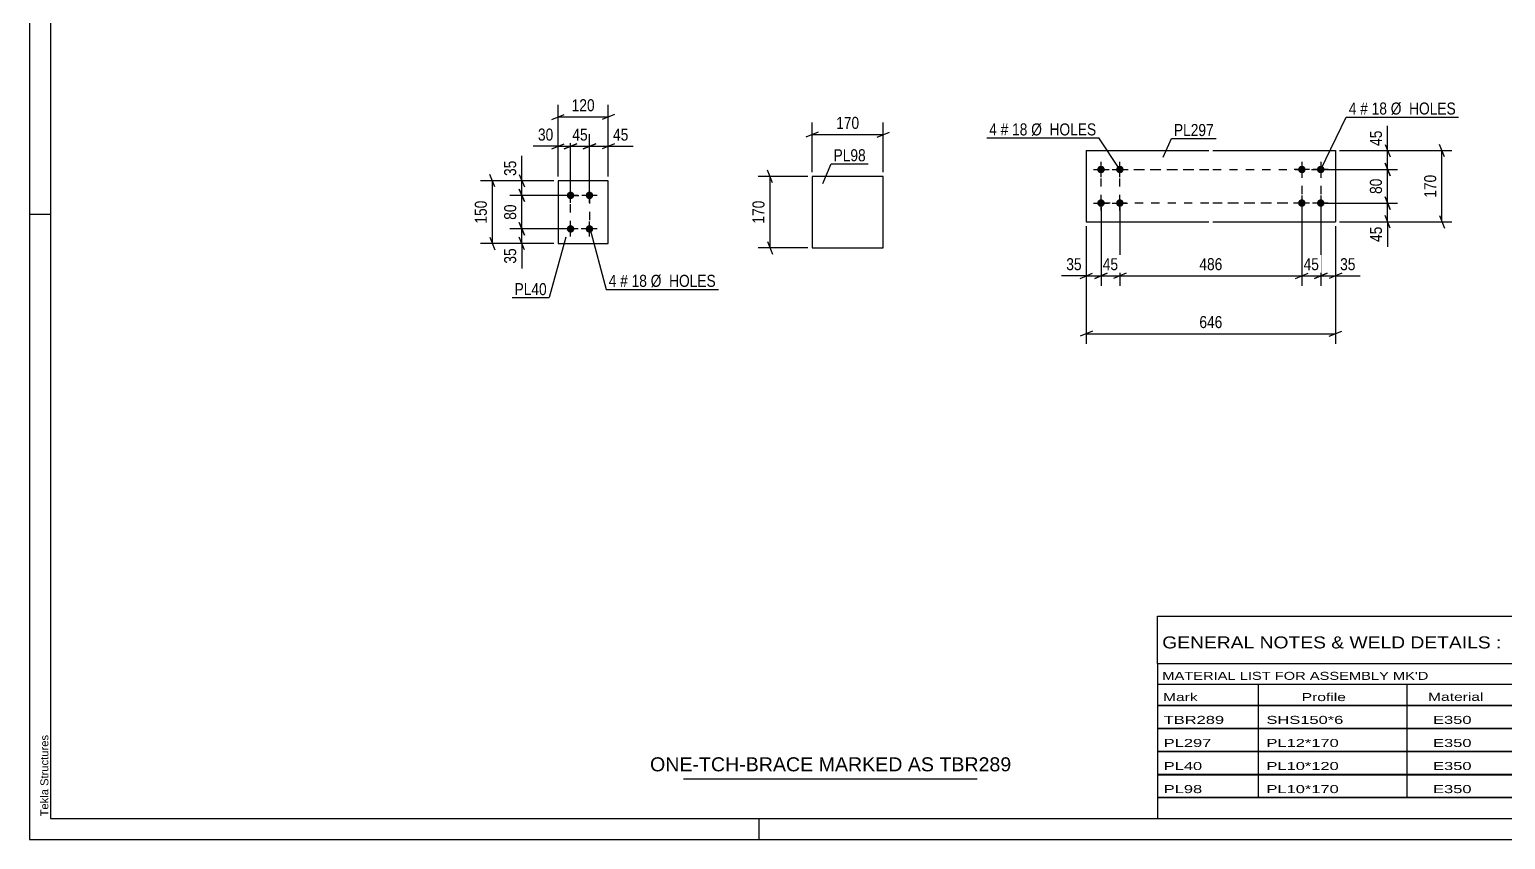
# Model space of a CAD drawing. Header units: millimetres. Extents: x 0 to 594, y 0 to 420.
# Drawn here: x 0 to 352, y 0 to 193.1 of the extents above; entities that cross this region are included whole.
import ezdxf

# ---------------------------------------------------------------- set-up
doc = ezdxf.new("R2010")
doc.units = ezdxf.units.MM
doc.linetypes.add('DXK_LINE_DOT2', pattern=[3.9198, 1.9599, -1.9599])
doc.styles.add('Arial', font='ARIAL.TTF', dxfattribs={"height": 0.2})
doc.styles.add('Arial Narrow', font='ARIALN.TTF', dxfattribs={"height": 0.2})

# ---------------------------------------------------------------- blocks, each defined once
blk = doc.blocks.new('Unknown-580575391-1131')
at = {"color": 5, "linetype": 'Continuous'}
for p, q in [((0, 420), (0, 0)), ((5, 415), (5, 5)), ((5, 149), (0, 149)), ((5, 5), (589, 5)), ((174, 0), (174, 5)), ((0, 0), (594, 0))]:
    blk.add_line(p, q, dxfattribs=at)
at = {"color": 174, "linetype": 'Continuous', "style": 'Arial'}
blk.add_text('Tekla Structures', height=1.9102, rotation=90, dxfattribs=at).set_placement((4.5, 5.5))
blk = doc.blocks.new('Bolt-580575391-2195 - 2156')
at = {"linetype": 'Continuous'}
for points in [[(129.04, 152.69, -1), (129.04, 154.49, -1)], [(133.54, 152.69, -1), (133.54, 154.49, -1)], [(129.04, 144.69, -1), (129.04, 146.49, -1)], [(133.54, 144.69, -1), (133.54, 146.49, -1)]]:
    blk.add_hatch(color=1, dxfattribs=at).paths.add_polyline_path(points)
at = {"color": 1, "linetype": 'Continuous'}
for p, q in [((129.04, 151.79), (129.04, 155.39)), ((133.54, 151.79), (133.54, 155.39)), ((130.84, 153.59), (127.24, 153.59)), ((135.34, 153.59), (131.74, 153.59)), ((130.84, 145.59), (127.24, 145.59)), ((129.04, 143.79), (129.04, 147.39)), ((135.34, 145.59), (131.74, 145.59)), ((133.54, 143.79), (133.54, 147.39))]:
    blk.add_line(p, q, dxfattribs=at)
blk = doc.blocks.new('Part-580575391-2162 - 2156')
at = {"color": 2, "linetype": 'Continuous'}
for p, q in [((126.04, 157.09), (126.04, 142.09)), ((138.04, 157.09), (126.04, 157.09)), ((138.04, 142.09), (138.04, 157.09)), ((126.04, 142.09), (138.04, 142.09))]:
    blk.add_line(p, q, dxfattribs=at)
blk = doc.blocks.new('Part-580575391-3550 - 3549')
at = {"color": 2, "linetype": 'Continuous'}
for p, q in [((252.04, 164.26), (281.24, 164.26)), ((252.04, 164.26), (252.04, 147.26)), ((282.24, 164.26), (311.44, 164.26)), ((311.44, 164.26), (311.44, 147.26)), ((252.04, 147.26), (281.24, 147.26)), ((282.24, 147.26), (311.44, 147.26))]:
    blk.add_line(p, q, dxfattribs=at)
blk = doc.blocks.new('Bolt-580575391-3551 - 3549')
at = {"linetype": 'Continuous'}
for points in [[(303.44, 158.86, -1), (303.44, 160.66, -1)], [(307.94, 158.86, -1), (307.94, 160.66, -1)], [(303.44, 150.86, -1), (303.44, 152.66, -1)], [(307.94, 150.86, -1), (307.94, 152.66, -1)]]:
    blk.add_hatch(color=1, dxfattribs=at).paths.add_polyline_path(points)
at = {"color": 1, "linetype": 'Continuous'}
for p, q in [((305.24, 159.76), (301.64, 159.76)), ((303.44, 161.56), (303.44, 157.96)), ((309.74, 159.76), (306.14, 159.76)), ((307.94, 161.56), (307.94, 157.96)), ((305.24, 151.76), (301.64, 151.76)), ((303.44, 153.56), (303.44, 149.96)), ((309.74, 151.76), (306.14, 151.76)), ((307.94, 153.56), (307.94, 149.96))]:
    blk.add_line(p, q, dxfattribs=at)
blk = doc.blocks.new('Bolt-580575391-3552 - 3549')
at = {"linetype": 'Continuous'}
for points in [[(255.54, 160.66, -1), (255.54, 158.86, -1)], [(260.04, 160.66, -1), (260.04, 158.86, -1)], [(255.54, 152.66, -1), (255.54, 150.86, -1)], [(260.04, 152.66, -1), (260.04, 150.86, -1)]]:
    blk.add_hatch(color=1, dxfattribs=at).paths.add_polyline_path(points)
at = {"color": 1, "linetype": 'Continuous'}
for p, q in [((253.74, 159.76), (257.34, 159.76)), ((255.54, 157.96), (255.54, 161.56)), ((258.24, 159.76), (261.84, 159.76)), ((260.04, 157.96), (260.04, 161.56)), ((253.74, 151.76), (257.34, 151.76)), ((255.54, 149.96), (255.54, 153.56)), ((258.24, 151.76), (261.84, 151.76)), ((260.04, 149.96), (260.04, 153.56))]:
    blk.add_line(p, q, dxfattribs=at)
blk = doc.blocks.new('Part-580575391-2399 - 2393')
at = {"color": 2, "linetype": 'Continuous'}
for p, q in [((203.62, 158.09), (186.62, 158.09)), ((186.62, 158.09), (186.62, 141.09)), ((203.62, 141.09), (203.62, 158.09)), ((186.62, 141.09), (203.62, 141.09))]:
    blk.add_line(p, q, dxfattribs=at)
blk = doc.blocks.new('Rectangle-580575391-2379 - 2156')
at = {"color": 1, "linetype": 'DXK_LINE_DOT2'}
blk.add_lwpolyline([(129.04, 153.59), (133.54, 153.59), (133.54, 145.59), (129.04, 145.59), (129.04, 153.59)], close=True, dxfattribs=at)
blk = doc.blocks.new('Rectangle-580575391-3723 - 3549')
at = {"color": 1, "linetype": 'DXK_LINE_DOT2'}
for p, q in [((255.54, 159.76), (281.24, 159.76)), ((255.54, 151.76), (255.54, 159.76)), ((282.24, 159.76), (307.94, 159.76)), ((307.94, 159.76), (307.94, 151.76)), ((281.24, 151.76), (255.54, 151.76)), ((307.94, 151.76), (282.24, 151.76))]:
    blk.add_line(p, q, dxfattribs=at)
blk = doc.blocks.new('Rectangle-580575391-3733 - 3549')
at = {"color": 1, "linetype": 'DXK_LINE_DOT2'}
for p, q in [((260.04, 159.76), (281.24, 159.76)), ((260.04, 151.76), (260.04, 159.76)), ((282.24, 159.76), (303.44, 159.76)), ((303.44, 159.76), (303.44, 151.76)), ((281.24, 151.76), (260.04, 151.76)), ((303.44, 151.76), (282.24, 151.76))]:
    blk.add_line(p, q, dxfattribs=at)
blk = doc.blocks.new('StraightDimension-580575391-2295 - 2156')
at = {"color": 7, "linetype": 'Continuous'}
for p, q in [((116.81, 158.59), (118.01, 155.59)), ((125.04, 157.09), (114.56, 157.09)), ((118.01, 152.09), (116.81, 155.09)), ((117.41, 153.59), (117.41, 157.09)), ((128.04, 153.59), (114.56, 153.59))]:
    blk.add_line(p, q, dxfattribs=at)
at = {"color": 0}
blk.add_wipeout([(116.66, 162.48), (112.46, 162.48), (112.46, 157.62), (116.66, 157.62)], dxfattribs=at)
at = {"color": 7, "linetype": 'Continuous'}
blk.add_line((117.41, 157.09), (117.41, 163), dxfattribs=at)
blk.add_line((117.41, 157.09), (117.41, 163), dxfattribs=at)
at = {"color": 3, "style": 'Arial Narrow'}
blk.add_text('35', height=2.863, rotation=90.0002, dxfattribs=at).set_placement((116.06, 158.22))
blk = doc.blocks.new('StraightDimension-580575391-2272 - 2156')
at = {"color": 7, "linetype": 'Continuous'}
for p, q in [((128.04, 145.59), (114.56, 145.59)), ((116.81, 147.09), (118.01, 144.09)), ((117.41, 142.09), (117.41, 145.59)), ((125.04, 142.09), (114.56, 142.09)), ((118.01, 140.59), (116.81, 143.59))]:
    blk.add_line(p, q, dxfattribs=at)
at = {"color": 0}
blk.add_wipeout([(116.66, 141.57), (112.46, 141.57), (112.46, 136.71), (116.66, 136.71)], dxfattribs=at)
at = {"color": 7, "linetype": 'Continuous'}
blk.add_line((117.41, 142.09), (117.41, 136.19), dxfattribs=at)
blk.add_line((117.41, 142.09), (117.41, 136.19), dxfattribs=at)
at = {"color": 3, "style": 'Arial Narrow'}
blk.add_text('35', height=2.863, rotation=90.0002, dxfattribs=at).set_placement((116.06, 137.31))
blk = doc.blocks.new('StraightDimension-580575391-2285 - 2156')
at = {"color": 7, "linetype": 'Continuous'}
for p, q in [((116.81, 155.09), (118.01, 152.09)), ((128.04, 153.59), (114.56, 153.59)), ((117.41, 145.59), (117.41, 153.59)), ((128.04, 145.59), (114.56, 145.59)), ((118.01, 144.09), (116.81, 147.09))]:
    blk.add_line(p, q, dxfattribs=at)
at = {"color": 0}
blk.add_wipeout([(116.66, 152.02), (112.46, 152.02), (112.46, 147.17), (116.66, 147.17)], dxfattribs=at)
at = {"color": 3, "style": 'Arial Narrow'}
blk.add_text('80', height=2.863, rotation=90.0002, dxfattribs=at).set_placement((116.06, 147.77))
blk = doc.blocks.new('StraightDimension-580575391-2309 - 2156')
at = {"color": 7, "linetype": 'Continuous'}
for p, q in [((111.01, 155.59), (109.81, 158.59)), ((125.04, 157.09), (107.56, 157.09)), ((110.41, 142.09), (110.41, 157.09)), ((125.04, 142.09), (107.56, 142.09)), ((109.81, 143.59), (111.01, 140.59))]:
    blk.add_line(p, q, dxfattribs=at)
at = {"color": 0}
blk.add_wipeout([(109.66, 152.94), (105.46, 152.94), (105.46, 146.25), (109.66, 146.25)], dxfattribs=at)
at = {"color": 3, "style": 'Arial Narrow'}
blk.add_text('150', height=2.863, rotation=90.0002, dxfattribs=at).set_placement((109.06, 146.85))
blk = doc.blocks.new('StraightDimension-580575391-2326 - 2156')
at = {"color": 7, "linetype": 'Continuous'}
for p, q in [((124.54, 164.7), (127.54, 165.9)), ((126.04, 158.09), (126.04, 168.15)), ((130.54, 165.9), (127.54, 164.7)), ((129.04, 154.59), (129.04, 168.15)), ((126.04, 165.3), (129.04, 165.3))]:
    blk.add_line(p, q, dxfattribs=at)
at = {"color": 0}
blk.add_wipeout([(125.51, 166.05), (125.51, 170.25), (120.66, 170.25), (120.66, 166.05)], dxfattribs=at)
at = {"color": 7, "linetype": 'Continuous'}
blk.add_line((126.04, 165.3), (120.13, 165.3), dxfattribs=at)
blk.add_line((126.04, 165.3), (120.13, 165.3), dxfattribs=at)
at = {"color": 3, "style": 'Arial Narrow'}
blk.add_text('30', height=2.863, dxfattribs=at).set_placement((121.26, 166.65))
blk = doc.blocks.new('StraightDimension-580575391-2339 - 2156')
at = {"color": 7, "linetype": 'Continuous'}
for p, q in [((127.54, 164.7), (130.54, 165.9)), ((129.04, 154.59), (129.04, 168.15)), ((135.04, 165.9), (132.04, 164.7)), ((133.54, 154.59), (133.54, 168.15)), ((129.04, 165.3), (133.54, 165.3))]:
    blk.add_line(p, q, dxfattribs=at)
at = {"color": 0}
blk.add_wipeout([(133.72, 166.05), (133.72, 170.25), (128.86, 170.25), (128.86, 166.05)], dxfattribs=at)
at = {"color": 3, "style": 'Arial Narrow'}
blk.add_text('45', height=2.863, dxfattribs=at).set_placement((129.46, 166.65))
blk = doc.blocks.new('StraightDimension-580575391-2349 - 2156')
at = {"color": 7, "linetype": 'Continuous'}
for p, q in [((132.04, 164.7), (135.04, 165.9)), ((133.54, 154.59), (133.54, 168.15)), ((139.54, 165.9), (136.54, 164.7)), ((138.04, 158.09), (138.04, 168.15)), ((133.54, 165.3), (138.04, 165.3))]:
    blk.add_line(p, q, dxfattribs=at)
at = {"color": 0}
blk.add_wipeout([(143.42, 166.05), (143.42, 170.25), (138.56, 170.25), (138.56, 166.05)], dxfattribs=at)
at = {"color": 7, "linetype": 'Continuous'}
blk.add_line((138.04, 165.3), (143.94, 165.3), dxfattribs=at)
blk.add_line((138.04, 165.3), (143.94, 165.3), dxfattribs=at)
at = {"color": 3, "style": 'Arial Narrow'}
blk.add_text('45', height=2.863, dxfattribs=at).set_placement((139.16, 166.65))
blk = doc.blocks.new('StraightDimension-580575391-2363 - 2156')
at = {"color": 7, "linetype": 'Continuous'}
for p, q in [((124.54, 171.7), (127.54, 172.9)), ((126.04, 158.09), (126.04, 175.15)), ((139.54, 172.9), (136.54, 171.7)), ((138.04, 158.09), (138.04, 175.15)), ((126.04, 172.3), (138.04, 172.3))]:
    blk.add_line(p, q, dxfattribs=at)
at = {"color": 0}
blk.add_wipeout([(135.38, 173.05), (135.38, 177.25), (128.7, 177.25), (128.7, 173.05)], dxfattribs=at)
at = {"color": 3, "style": 'Arial Narrow'}
blk.add_text('120', height=2.863, dxfattribs=at).set_placement((129.3, 173.65))
blk = doc.blocks.new('StraightDimension-580575391-3557 - 3549')
at = {"color": 7, "linetype": 'Continuous'}
for p, q in [((307.94, 150.76), (307.94, 132)), ((311.44, 146.26), (311.44, 132)), ((306.44, 133.8), (309.44, 135)), ((307.94, 134.4), (311.44, 134.4)), ((312.94, 135), (309.94, 133.8))]:
    blk.add_line(p, q, dxfattribs=at)
at = {"color": 0}
blk.add_wipeout([(316.82, 135.15), (316.82, 139.35), (311.97, 139.35), (311.97, 135.15)], dxfattribs=at)
at = {"color": 7, "linetype": 'Continuous'}
blk.add_line((311.44, 134.4), (317.35, 134.4), dxfattribs=at)
blk.add_line((311.44, 134.4), (317.35, 134.4), dxfattribs=at)
at = {"color": 3, "style": 'Arial Narrow'}
blk.add_text('35', height=2.863, dxfattribs=at).set_placement((312.57, 135.75))
blk = doc.blocks.new('StraightDimension-580575391-3558 - 3549')
at = {"color": 7, "linetype": 'Continuous'}
for p, q in [((303.44, 150.76), (303.44, 132)), ((307.94, 150.76), (307.94, 132)), ((301.94, 133.8), (304.94, 135)), ((303.44, 134.4), (307.94, 134.4)), ((309.44, 135), (306.44, 133.8))]:
    blk.add_line(p, q, dxfattribs=at)
at = {"color": 0}
blk.add_wipeout([(308.12, 135.15), (308.12, 139.35), (303.26, 139.35), (303.26, 135.15)], dxfattribs=at)
at = {"color": 3, "style": 'Arial Narrow'}
blk.add_text('45', height=2.863, dxfattribs=at).set_placement((303.86, 135.75))
blk = doc.blocks.new('StraightDimension-580575391-3559 - 3549')
at = {"color": 7, "linetype": 'Continuous'}
for p, q in [((260.04, 150.76), (260.04, 132)), ((303.44, 150.76), (303.44, 132)), ((261.54, 135), (258.54, 133.8)), ((260.04, 134.4), (303.44, 134.4)), ((301.94, 133.8), (304.94, 135))]:
    blk.add_line(p, q, dxfattribs=at)
at = {"color": 0}
blk.add_wipeout([(285.08, 135.15), (285.08, 139.35), (278.4, 139.35), (278.4, 135.15)], dxfattribs=at)
at = {"color": 3, "style": 'Arial Narrow'}
blk.add_text('486', height=2.863, dxfattribs=at).set_placement((279, 135.75))
blk = doc.blocks.new('StraightDimension-580575391-3560 - 3549')
at = {"color": 7, "linetype": 'Continuous'}
for p, q in [((255.54, 150.76), (255.54, 132)), ((260.04, 150.76), (260.04, 132)), ((254.04, 133.8), (257.04, 135)), ((255.54, 134.4), (260.04, 134.4)), ((261.54, 135), (258.54, 133.8))]:
    blk.add_line(p, q, dxfattribs=at)
at = {"color": 0}
blk.add_wipeout([(260.22, 135.15), (260.22, 139.35), (255.36, 139.35), (255.36, 135.15)], dxfattribs=at)
at = {"color": 3, "style": 'Arial Narrow'}
blk.add_text('45', height=2.863, dxfattribs=at).set_placement((255.96, 135.75))
blk = doc.blocks.new('StraightDimension-580575391-3561 - 3549')
at = {"color": 7, "linetype": 'Continuous'}
for p, q in [((255.54, 150.76), (255.54, 132)), ((252.04, 146.26), (252.04, 132)), ((250.54, 133.8), (253.54, 135)), ((252.04, 134.4), (255.54, 134.4)), ((257.04, 135), (254.04, 133.8))]:
    blk.add_line(p, q, dxfattribs=at)
at = {"color": 0}
blk.add_wipeout([(251.52, 135.15), (251.52, 139.35), (246.66, 139.35), (246.66, 135.15)], dxfattribs=at)
at = {"color": 7, "linetype": 'Continuous'}
blk.add_line((252.04, 134.4), (246.13, 134.4), dxfattribs=at)
blk.add_line((252.04, 134.4), (246.13, 134.4), dxfattribs=at)
at = {"color": 3, "style": 'Arial Narrow'}
blk.add_text('35', height=2.863, dxfattribs=at).set_placement((247.26, 135.75))
blk = doc.blocks.new('StraightDimension-580575391-3577 - 3549')
at = {"color": 7, "linetype": 'Continuous'}
for p, q in [((252.04, 146.26), (252.04, 118.2)), ((311.44, 146.26), (311.44, 118.2)), ((253.54, 121.2), (250.54, 120)), ((252.04, 120.6), (311.44, 120.6)), ((309.94, 120), (312.94, 121.2))]:
    blk.add_line(p, q, dxfattribs=at)
at = {"color": 0}
blk.add_wipeout([(285.08, 121.35), (285.08, 125.55), (278.4, 125.55), (278.4, 121.35)], dxfattribs=at)
at = {"color": 3, "style": 'Arial Narrow'}
blk.add_text('646', height=2.863, dxfattribs=at).set_placement((279, 121.95))
blk = doc.blocks.new('StraightDimension-580575391-3597 - 3549')
at = {"color": 7, "linetype": 'Continuous'}
for p, q in [((337.43, 162.76), (336.23, 165.76)), ((312.44, 164.26), (339.23, 164.26)), ((336.83, 147.26), (336.83, 164.26)), ((336.23, 148.76), (337.43, 145.76)), ((312.44, 147.26), (339.23, 147.26))]:
    blk.add_line(p, q, dxfattribs=at)
at = {"color": 0}
blk.add_wipeout([(336.08, 159.1), (331.88, 159.1), (331.88, 152.42), (336.08, 152.42)], dxfattribs=at)
at = {"color": 3, "style": 'Arial Narrow'}
blk.add_text('170', height=2.863, rotation=90.0002, dxfattribs=at).set_placement((335.48, 153.02))
blk = doc.blocks.new('StraightDimension-580575391-3701 - 3549')
at = {"color": 7, "linetype": 'Continuous'}
for p, q in [((323.28, 165.76), (324.48, 162.76)), ((312.44, 164.26), (326.28, 164.26)), ((323.88, 159.76), (323.88, 164.26)), ((308.94, 159.76), (326.28, 159.76)), ((324.48, 158.26), (323.28, 161.26))]:
    blk.add_line(p, q, dxfattribs=at)
at = {"color": 0}
blk.add_wipeout([(323.13, 169.64), (318.93, 169.64), (318.93, 164.78), (323.13, 164.78)], dxfattribs=at)
at = {"color": 7, "linetype": 'Continuous'}
blk.add_line((323.88, 164.26), (323.88, 170.16), dxfattribs=at)
blk.add_line((323.88, 164.26), (323.88, 170.16), dxfattribs=at)
at = {"color": 3, "style": 'Arial Narrow'}
blk.add_text('45', height=2.863, rotation=90.0002, dxfattribs=at).set_placement((322.53, 165.38))
blk = doc.blocks.new('StraightDimension-580575391-3702 - 3549')
at = {"color": 7, "linetype": 'Continuous'}
for p, q in [((308.94, 159.76), (326.28, 159.76)), ((323.28, 161.26), (324.48, 158.26)), ((323.88, 151.76), (323.88, 159.76)), ((308.94, 151.76), (326.28, 151.76)), ((324.48, 150.26), (323.28, 153.26))]:
    blk.add_line(p, q, dxfattribs=at)
at = {"color": 0}
blk.add_wipeout([(323.13, 158.19), (318.93, 158.19), (318.93, 153.33), (323.13, 153.33)], dxfattribs=at)
at = {"color": 3, "style": 'Arial Narrow'}
blk.add_text('80', height=2.863, rotation=90.0002, dxfattribs=at).set_placement((322.53, 153.93))
blk = doc.blocks.new('StraightDimension-580575391-3703 - 3549')
at = {"color": 7, "linetype": 'Continuous'}
for p, q in [((308.94, 151.76), (326.28, 151.76)), ((323.28, 153.26), (324.48, 150.26)), ((323.88, 147.26), (323.88, 151.76)), ((324.48, 145.76), (323.28, 148.76)), ((312.44, 147.26), (326.28, 147.26))]:
    blk.add_line(p, q, dxfattribs=at)
at = {"color": 0}
blk.add_wipeout([(323.13, 146.73), (318.93, 146.73), (318.93, 141.88), (323.13, 141.88)], dxfattribs=at)
at = {"color": 7, "linetype": 'Continuous'}
blk.add_line((323.88, 147.26), (323.88, 141.35), dxfattribs=at)
blk.add_line((323.88, 147.26), (323.88, 141.35), dxfattribs=at)
at = {"color": 3, "style": 'Arial Narrow'}
blk.add_text('45', height=2.863, rotation=90.0002, dxfattribs=at).set_placement((322.53, 142.48))
blk = doc.blocks.new('StraightDimension-580575391-2401 - 2393')
at = {"color": 7, "linetype": 'Continuous'}
for p, q in [((186.62, 159.09), (186.62, 170.94)), ((203.62, 159.09), (203.62, 170.94)), ((188.12, 168.69), (185.12, 167.49)), ((186.62, 168.09), (203.62, 168.09)), ((202.12, 167.49), (205.12, 168.69))]:
    blk.add_line(p, q, dxfattribs=at)
at = {"color": 0}
blk.add_wipeout([(198.46, 168.84), (198.46, 173.04), (191.78, 173.04), (191.78, 168.84)], dxfattribs=at)
at = {"color": 3, "style": 'Arial Narrow'}
blk.add_text('170', height=2.863, dxfattribs=at).set_placement((192.38, 169.44))
blk = doc.blocks.new('StraightDimension-580575391-2412 - 2393')
at = {"color": 7, "linetype": 'Continuous'}
for p, q in [((177.22, 156.59), (176.02, 159.59)), ((185.62, 158.09), (173.77, 158.09)), ((176.62, 141.09), (176.62, 158.09)), ((185.62, 141.09), (173.77, 141.09)), ((176.02, 142.59), (177.22, 139.59))]:
    blk.add_line(p, q, dxfattribs=at)
at = {"color": 0}
blk.add_wipeout([(175.87, 152.94), (171.67, 152.94), (171.67, 146.25), (175.87, 146.25)], dxfattribs=at)
at = {"color": 3, "style": 'Arial Narrow'}
blk.add_text('170', height=2.863, rotation=90.0002, dxfattribs=at).set_placement((175.27, 146.85))
blk = doc.blocks.new('Unknown-580575391-4436')
at = {"color": 7, "linetype": 'Continuous'}
for p, q in [((269, 53.25), (429, 53.25)), ((269, 42), (269, 53.25)), ((429, 53.25), (429, 42)), ((269, 42), (429, 42)), ((269, 42), (269, 37)), ((429, 42), (429, 37)), ((269, 37), (429, 37)), ((269, 37), (269, 32)), ((293, 37), (293, 32)), ((328.5, 37), (328.5, 32)), ((354.5, 37), (354.5, 32)), ((367.5, 37), (367.5, 32)), ((385, 37), (385, 32)), ((407, 37), (407, 32)), ((429, 37), (429, 32)), ((269, 32), (429, 32)), ((269, 31.95), (269, 26.55)), ((269, 31.95), (429, 31.95)), ((293, 32), (293, 26.5)), ((328.5, 32), (328.5, 26.5)), ((354.5, 32), (354.5, 26.5)), ((367.5, 32), (367.5, 26.5)), ((385, 32), (385, 26.5)), ((407, 32), (407, 26.5)), ((429, 31.95), (429, 26.55)), ((269, 26.55), (429, 26.55)), ((269, 26.45), (269, 21.05)), ((269, 26.45), (429, 26.45)), ((293, 26.5), (293, 21)), ((328.5, 26.5), (328.5, 21)), ((354.5, 26.5), (354.5, 21)), ((367.5, 26.5), (367.5, 21)), ((385, 26.5), (385, 21)), ((407, 26.5), (407, 21)), ((429, 26.45), (429, 21.05)), ((269, 21.05), (429, 21.05)), ((269, 20.95), (269, 15.55)), ((269, 20.95), (429, 20.95)), ((293, 21), (293, 15.5)), ((328.5, 21), (328.5, 15.5)), ((354.5, 21), (354.5, 15.5)), ((367.5, 21), (367.5, 15.5)), ((385, 21), (385, 15.5)), ((407, 21), (407, 15.5)), ((429, 20.95), (429, 15.55)), ((269, 15.55), (429, 15.55)), ((269, 15.45), (269, 10.05)), ((269, 15.45), (429, 15.45)), ((293, 15.5), (293, 10)), ((328.5, 15.5), (328.5, 10)), ((354.5, 15.5), (354.5, 10)), ((367.5, 15.5), (367.5, 10)), ((385, 15.5), (385, 10)), ((407, 15.5), (407, 10)), ((429, 15.45), (429, 10.05)), ((269, 10.05), (429, 10.05)), ((269, 10), (429, 10)), ((269, 10), (269, 5)), ((385, 10), (385, 5)), ((407, 10), (407, 5)), ((429, 10), (429, 5)), ((269, 5), (429, 5))]:
    blk.add_line(p, q, dxfattribs=at)
at = {"color": 7, "style": 'Arial Narrow'}
for s, height, width, p in [('GENERAL NOTES & WELD DETAILS :', 2.8633, 1.4, (270.15, 45.56)), ('REFER TYP DRAWING TYP-01', 1.9089, 1.6, (353.7, 45.66)), ("MATERIAL LIST FOR ASSEMBLY MK'D", 1.9089, 1.6, (270.15, 38.06)), ('TBR289', 1.909, 1.794707, (361.59, 37.97)), ('1', 1.91, 1.794707, (391.08, 38.06)), ('No. Required', 1.9089, 1.6, (400.41, 38.06)), ('Mark', 1.909, 1.7, (270.34, 33)), ('Profile', 1.909, 1.7, (303.41, 33)), ('Material', 1.909, 1.7, (333.54, 33.06)), ('No.', 1.909, 1.7, (358.5, 33.06)), ('Length', 1.909, 1.7, (369, 33.06)), ('Area', 1.909, 1.7, (391.5, 33.06)), ('Weight', 1.909, 1.7, (411, 33.06))]:
    blk.add_text(s, height=height, dxfattribs=dict(at, width=width)).set_placement(p)
at = {"color": 7, "linetype": 'Continuous', "style": 'Arial Narrow'}
for s, height, width, p in [('TBR289', 1.909, 1.794707, (270.5, 27.56)), ('SHS150*6', 1.909, 1.794707, (295, 27.56)), ('E350', 1.909, 1.794707, (334.74, 27.56)), ('1', 1.91, 1.794707, (358.86, 27.56)), ('5565', 1.909, 1.794707, (371.58, 27.56)), ('3.3', 1.909, 1.794707, (395.32, 27.56)), ('150.6', 1.909, 1.794707, (411.96, 27.56)), ('PL297', 1.909, 1.794707, (270.5, 22.06)), ('PL12*170', 1.909, 1.794707, (295, 22.06)), ('E350', 1.909, 1.794707, (334.74, 22.06)), ('1', 1.91, 1.794707, (358.86, 22.06)), ('646', 1.909, 1.794707, (373.77, 22.06)), ('0.2', 1.909, 1.794707, (395.32, 22.06)), ('10.3', 1.909, 1.794707, (414.14, 22.06)), ('PL40', 1.909, 1.794707, (270.5, 16.56)), ('PL10*120', 1.909, 1.794707, (295, 16.56)), ('E350', 1.909, 1.794707, (334.74, 16.56)), ('4', 1.91, 1.794707, (358.86, 16.56)), ('150', 1.909, 1.794707, (373.77, 16.56)), ('0.0', 1.909, 1.794707, (395.32, 16.56)), ('5.7', 1.909, 1.794707, (416.33, 16.56)), ('PL98', 1.909, 1.794707, (270.5, 11.06)), ('PL10*170', 1.909, 1.794707, (295, 11.06)), ('E350', 1.909, 1.794707, (334.74, 11.06)), ('2', 1.91, 1.794707, (358.86, 11.06)), ('170', 1.909, 1.794707, (373.77, 11.06)), ('0.1', 1.909, 1.794707, (395.32, 11.06)), ('4.5', 1.909, 1.794707, (416.33, 11.06)), ('Total', 1.909, 1.7, (371.33, 6.5)), ('3.9', 1.909, 1.794707, (394.83, 6.5)), ('171.2', 1.909, 1.794707, (411.96, 6.5))]:
    blk.add_text(s, height=height, dxfattribs=dict(at, width=width)).set_placement(p)
blk = doc.blocks.new('Unknown-580575391-4437')
at = {"color": 7, "linetype": 'Continuous'}
blk.add_line((156, 14.5), (226, 14.5), dxfattribs=at)
at = {"color": 7, "style": 'Arial'}
blk.add_text('ONE-TCH-BRACE MARKED AS TBR289', height=3.3428, dxfattribs=at).set_placement((147.99, 16.25))
blk = doc.blocks.new('Mark-580575391-2158 - 2156')
at = {"color": 0}
blk.add_wipeout([(123.36, 129.8), (123.36, 132.8), (115.68, 132.8), (115.68, 129.8)], dxfattribs=at)
blk.add_wipeout([(123.36, 129.8), (123.36, 132.8), (115.68, 132.8), (115.68, 129.8)], dxfattribs=at)
at = {"color": 30, "linetype": 'Continuous'}
for p in [(127.88, 143.6), (115.08, 129.2)]:
    blk.add_line(p, (123.96, 129.2), dxfattribs=at)
at = {"color": 3, "style": 'Arial Narrow'}
blk.add_text('PL40', height=2.863, dxfattribs=at).set_placement((115.68, 129.8))
blk = doc.blocks.new('Mark-580575391-2191 - 2156')
at = {"color": 0}
blk.add_wipeout([(139.96, 131.78), (139.96, 134.78), (138.14, 134.78), (138.14, 131.78)], dxfattribs=at)
blk.add_wipeout([(139.96, 131.78), (139.96, 134.78), (138.14, 134.78), (138.14, 131.78)], dxfattribs=at)
at = {"color": 7, "linetype": 'Continuous'}
blk.add_line((133.66, 145.74), (137.54, 131.18), dxfattribs=at)
at = {"color": 0}
blk.add_wipeout([(142.69, 131.78), (142.69, 134.78), (140.86, 134.78), (140.86, 131.78)], dxfattribs=at)
blk.add_wipeout([(142.69, 131.78), (142.69, 134.78), (140.86, 134.78), (140.86, 131.78)], dxfattribs=at)
at = {"color": 3, "style": 'Arial Narrow'}
blk.add_text('4', height=2.86, dxfattribs=at).set_placement((138.14, 131.78))
at = {"color": 0}
blk.add_wipeout([(147.25, 131.78), (147.25, 134.78), (143.59, 134.78), (143.59, 131.78)], dxfattribs=at)
blk.add_wipeout([(147.25, 131.78), (147.25, 134.78), (143.59, 134.78), (143.59, 131.78)], dxfattribs=at)
at = {"color": 3, "style": 'Arial Narrow'}
blk.add_text('#', height=2.86, dxfattribs=at).set_placement((140.86, 131.78))
at = {"color": 0}
blk.add_wipeout([(163.68, 131.78), (163.68, 134.78), (148.15, 134.78), (148.15, 131.78)], dxfattribs=at)
blk.add_wipeout([(163.68, 131.78), (163.68, 134.78), (148.15, 134.78), (148.15, 131.78)], dxfattribs=at)
at = {"color": 7, "linetype": 'Continuous'}
blk.add_line((137.54, 131.18), (164.28, 131.18), dxfattribs=at)
at = {"color": 3, "style": 'Arial Narrow'}
for s, p in [('18', (143.59, 131.78)), ('Ø  HOLES', (148.15, 131.78))]:
    blk.add_text(s, height=2.863, dxfattribs=at).set_placement(p)
blk = doc.blocks.new('Mark-580575391-3603 - 3549')
at = {"color": 0}
blk.add_wipeout([(316.46, 172.87), (316.46, 175.87), (314.63, 175.87), (314.63, 172.87)], dxfattribs=at)
blk.add_wipeout([(316.46, 172.87), (316.46, 175.87), (314.63, 175.87), (314.63, 172.87)], dxfattribs=at)
at = {"color": 7, "linetype": 'Continuous'}
blk.add_line((307.94, 159.76), (314.03, 172.27), dxfattribs=at)
at = {"color": 0}
blk.add_wipeout([(319.19, 172.87), (319.19, 175.87), (317.36, 175.87), (317.36, 172.87)], dxfattribs=at)
blk.add_wipeout([(319.19, 172.87), (319.19, 175.87), (317.36, 175.87), (317.36, 172.87)], dxfattribs=at)
at = {"color": 3, "style": 'Arial Narrow'}
blk.add_text('4', height=2.86, dxfattribs=at).set_placement((314.63, 172.87))
at = {"color": 0}
blk.add_wipeout([(323.74, 172.87), (323.74, 175.87), (320.09, 175.87), (320.09, 172.87)], dxfattribs=at)
blk.add_wipeout([(323.74, 172.87), (323.74, 175.87), (320.09, 175.87), (320.09, 172.87)], dxfattribs=at)
at = {"color": 3, "style": 'Arial Narrow'}
blk.add_text('#', height=2.86, dxfattribs=at).set_placement((317.36, 172.87))
at = {"color": 0}
blk.add_wipeout([(340.17, 172.87), (340.17, 175.87), (324.64, 175.87), (324.64, 172.87)], dxfattribs=at)
blk.add_wipeout([(340.17, 172.87), (340.17, 175.87), (324.64, 175.87), (324.64, 172.87)], dxfattribs=at)
at = {"color": 7, "linetype": 'Continuous'}
blk.add_line((314.03, 172.27), (340.77, 172.27), dxfattribs=at)
at = {"color": 3, "style": 'Arial Narrow'}
for s, p in [('18', (320.09, 172.87)), ('Ø  HOLES', (324.64, 172.87))]:
    blk.add_text(s, height=2.863, dxfattribs=at).set_placement(p)
blk = doc.blocks.new('Mark-580575391-3600 - 3549')
at = {"color": 0}
blk.add_wipeout([(282.44, 167.74), (282.44, 170.74), (272.93, 170.74), (272.93, 167.74)], dxfattribs=at)
blk.add_wipeout([(282.44, 167.74), (282.44, 170.74), (272.93, 170.74), (272.93, 167.74)], dxfattribs=at)
at = {"color": 30, "linetype": 'Continuous'}
for p, q in [((270.35, 162.67), (272.33, 167.14)), ((272.33, 167.14), (283.04, 167.14))]:
    blk.add_line(p, q, dxfattribs=at)
at = {"color": 3, "style": 'Arial Narrow'}
blk.add_text('PL297', height=2.863, dxfattribs=at).set_placement((272.93, 167.74))
blk = doc.blocks.new('Mark-580575391-3604 - 3549')
at = {"color": 0}
blk.add_wipeout([(230.7, 167.89), (230.7, 170.89), (228.88, 170.89), (228.88, 167.89)], dxfattribs=at)
blk.add_wipeout([(230.7, 167.89), (230.7, 170.89), (228.88, 170.89), (228.88, 167.89)], dxfattribs=at)
blk.add_wipeout([(233.43, 167.89), (233.43, 170.89), (231.6, 170.89), (231.6, 167.89)], dxfattribs=at)
blk.add_wipeout([(233.43, 167.89), (233.43, 170.89), (231.6, 170.89), (231.6, 167.89)], dxfattribs=at)
at = {"color": 3, "style": 'Arial Narrow'}
blk.add_text('4', height=2.86, dxfattribs=at).set_placement((228.88, 167.89))
at = {"color": 0}
blk.add_wipeout([(237.99, 167.89), (237.99, 170.89), (234.33, 170.89), (234.33, 167.89)], dxfattribs=at)
blk.add_wipeout([(237.99, 167.89), (237.99, 170.89), (234.33, 170.89), (234.33, 167.89)], dxfattribs=at)
at = {"color": 3, "style": 'Arial Narrow'}
blk.add_text('#', height=2.86, dxfattribs=at).set_placement((231.6, 167.89))
at = {"color": 0}
blk.add_wipeout([(254.42, 167.89), (254.42, 170.89), (238.89, 170.89), (238.89, 167.89)], dxfattribs=at)
blk.add_wipeout([(254.42, 167.89), (254.42, 170.89), (238.89, 170.89), (238.89, 167.89)], dxfattribs=at)
at = {"color": 7, "linetype": 'Continuous'}
for p in [(228.28, 167.29), (260.04, 159.76)]:
    blk.add_line(p, (255.02, 167.29), dxfattribs=at)
at = {"color": 3, "style": 'Arial Narrow'}
for s, p in [('18', (234.33, 167.89)), ('Ø  HOLES', (238.89, 167.89))]:
    blk.add_text(s, height=2.863, dxfattribs=at).set_placement(p)
blk = doc.blocks.new('Mark-580575391-2395 - 2393')
at = {"color": 0}
blk.add_wipeout([(199.43, 161.72), (199.43, 164.72), (191.76, 164.72), (191.76, 161.72)], dxfattribs=at)
blk.add_wipeout([(199.43, 161.72), (199.43, 164.72), (191.76, 164.72), (191.76, 161.72)], dxfattribs=at)
at = {"color": 30, "linetype": 'Continuous'}
for p, q in [((189.19, 156.44), (191.16, 161.12)), ((191.16, 161.12), (200.03, 161.12))]:
    blk.add_line(p, q, dxfattribs=at)
at = {"color": 3, "style": 'Arial Narrow'}
blk.add_text('PL98', height=2.863, dxfattribs=at).set_placement((191.76, 161.72))

msp = doc.modelspace()

# ---------------------------------------------------------------- block references
for name in ['Unknown-580575391-1131', 'Part-580575391-3550 - 3549', 'Bolt-580575391-3552 - 3549', 'Rectangle-580575391-3723 - 3549', 'Rectangle-580575391-3733 - 3549', 'Bolt-580575391-3551 - 3549', 'Part-580575391-2162 - 2156', 'Bolt-580575391-2195 - 2156', 'Part-580575391-2399 - 2393', 'Rectangle-580575391-2379 - 2156', 'Unknown-580575391-4436', 'Unknown-580575391-4437']:
    msp.add_blockref(name, (0, 0))

# ---------------------------------------------------------------- next in the draw order: block references
for name in ['StraightDimension-580575391-2401 - 2393', 'Mark-580575391-3604 - 3549', 'Mark-580575391-3600 - 3549', 'StraightDimension-580575391-2295 - 2156', 'StraightDimension-580575391-3557 - 3549', 'StraightDimension-580575391-2272 - 2156', 'Mark-580575391-2191 - 2156']:
    msp.add_blockref(name, (0, 0))

# ---------------------------------------------------------------- next in the draw order: block references
for name in ['Mark-580575391-2395 - 2393', 'StraightDimension-580575391-2412 - 2393', 'StraightDimension-580575391-2285 - 2156', 'StraightDimension-580575391-3558 - 3549']:
    msp.add_blockref(name, (0, 0))

# ---------------------------------------------------------------- next in the draw order: block references
for name in ['StraightDimension-580575391-2309 - 2156', 'StraightDimension-580575391-3559 - 3549']:
    msp.add_blockref(name, (0, 0))

# ---------------------------------------------------------------- next in the draw order: block references
for name in ['StraightDimension-580575391-2326 - 2156', 'StraightDimension-580575391-3560 - 3549', 'Mark-580575391-2158 - 2156']:
    msp.add_blockref(name, (0, 0))

# ---------------------------------------------------------------- next in the draw order: block references
for name in ['StraightDimension-580575391-2339 - 2156', 'StraightDimension-580575391-3561 - 3549']:
    msp.add_blockref(name, (0, 0))

# ---------------------------------------------------------------- next in the draw order: block references
for name in ['StraightDimension-580575391-2349 - 2156', 'StraightDimension-580575391-3577 - 3549']:
    msp.add_blockref(name, (0, 0))

# ---------------------------------------------------------------- next in the draw order: block references
for name in ['StraightDimension-580575391-2363 - 2156', 'StraightDimension-580575391-3597 - 3549']:
    msp.add_blockref(name, (0, 0))

# ---------------------------------------------------------------- next in the draw order: block references
msp.add_blockref('StraightDimension-580575391-3701 - 3549', (0, 0))

# ---------------------------------------------------------------- next in the draw order: block references
msp.add_blockref('StraightDimension-580575391-3702 - 3549', (0, 0))

# ---------------------------------------------------------------- next in the draw order: block references
for name in ['Mark-580575391-3603 - 3549', 'StraightDimension-580575391-3703 - 3549']:
    msp.add_blockref(name, (0, 0))

doc.saveas('drawing.dxf')
